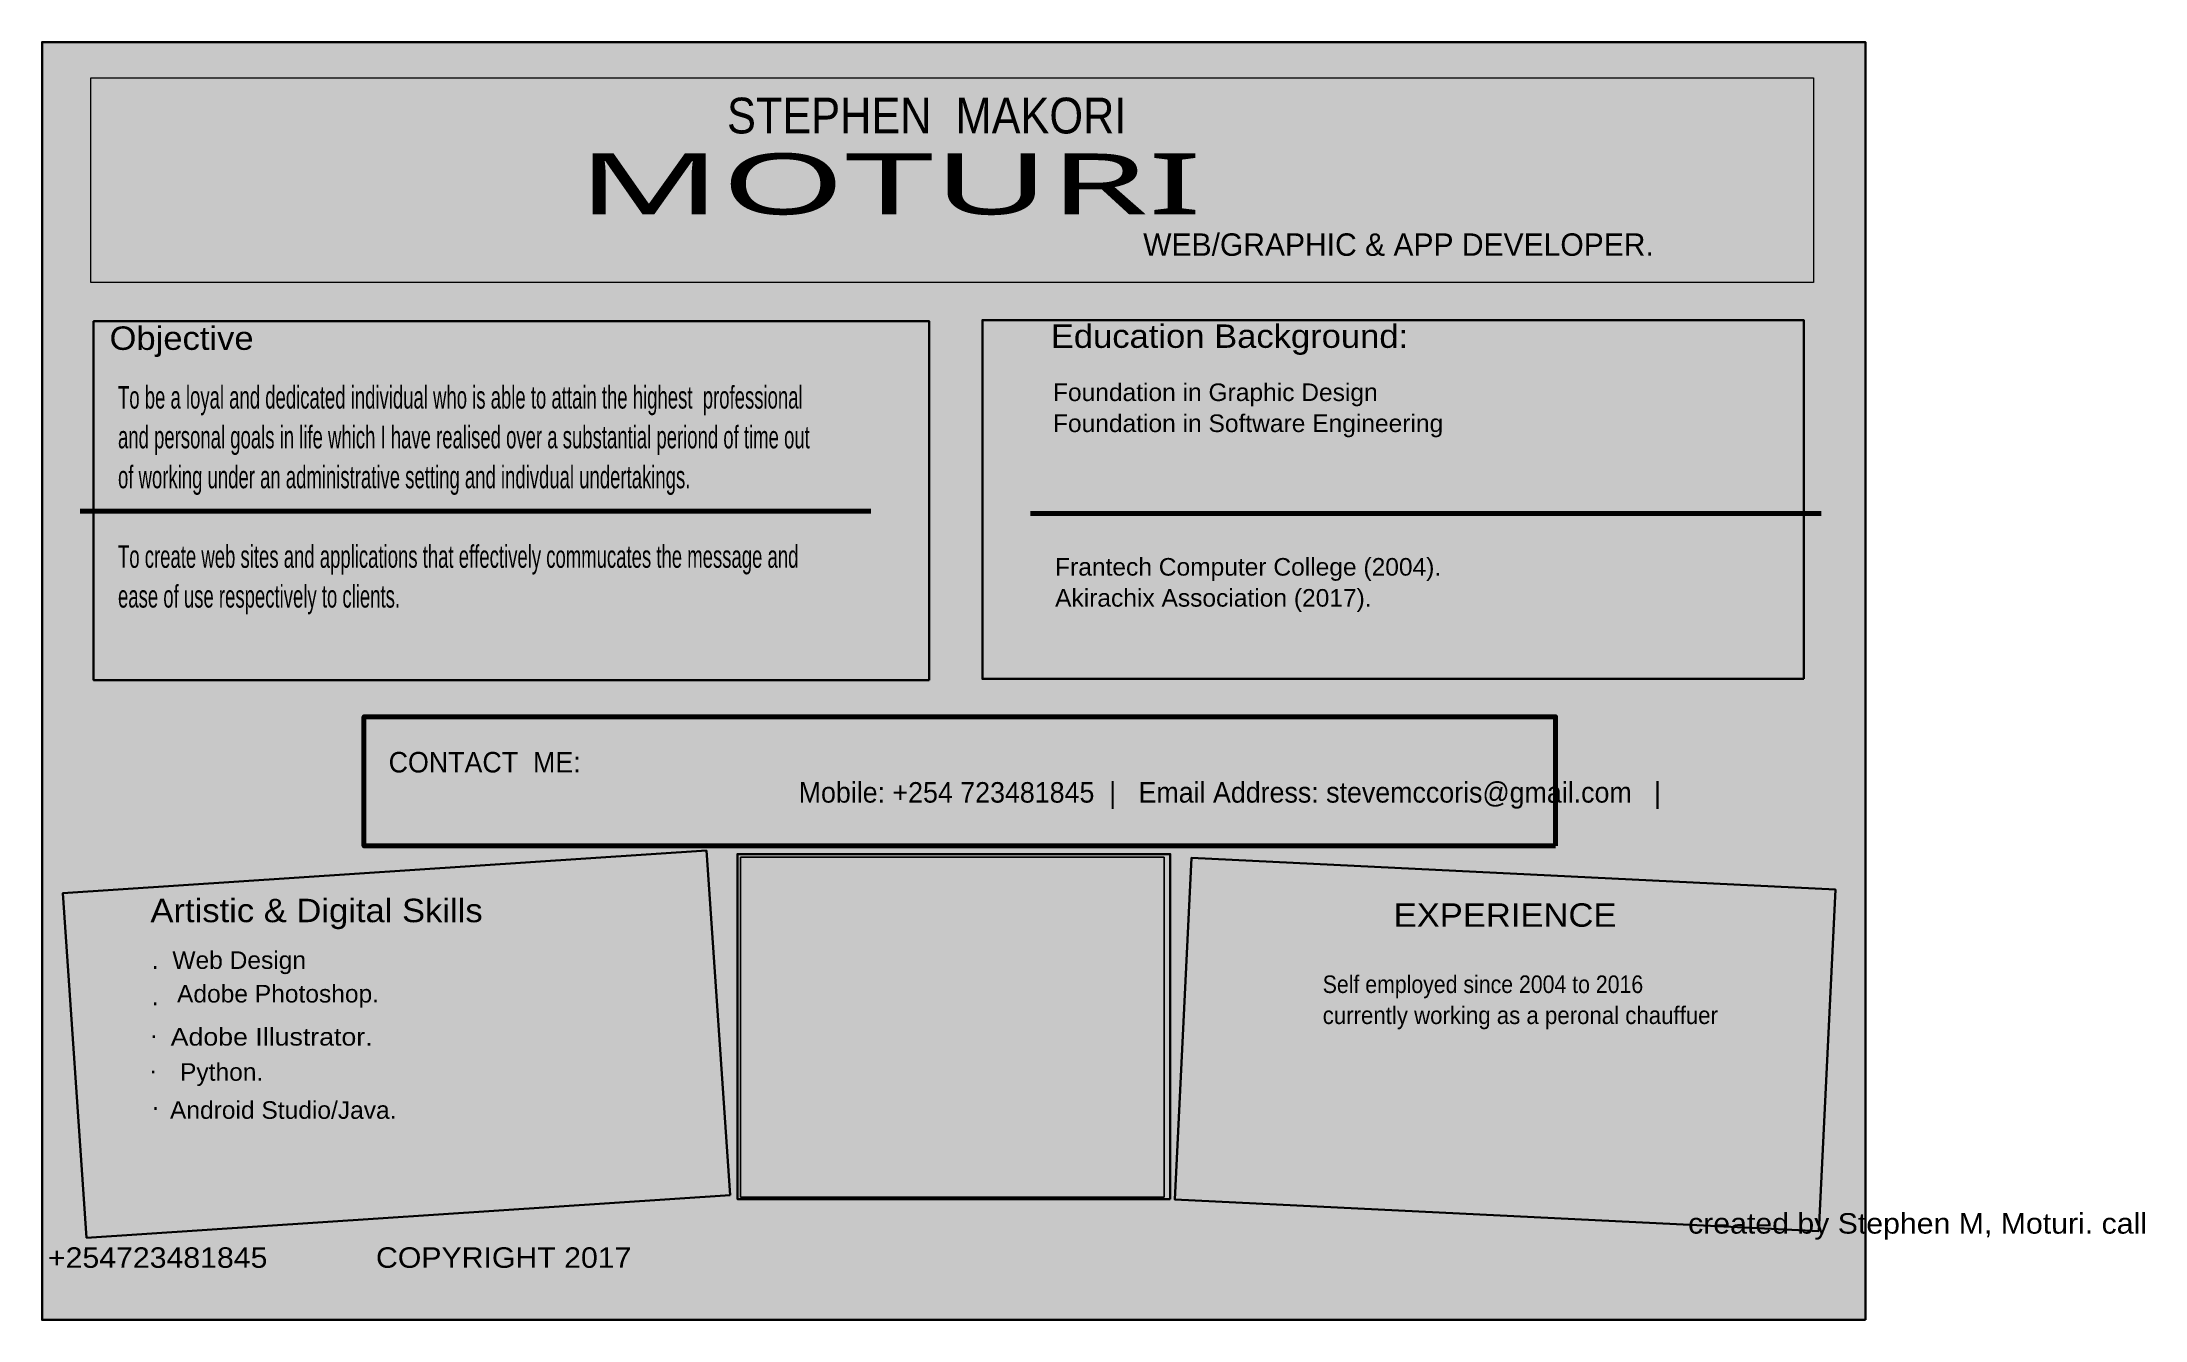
# Model space of a CAD drawing. Header units: inches. Extents: x 6 to 1471, y 4 to 894.
import ezdxf

# ---------------------------------------------------------------- set-up
doc = ezdxf.new("R2010")
doc.units = ezdxf.units.IN
doc.header["$MEASUREMENT"] = 0
doc.layers.add('Layer 1', color=7, linetype='Continuous')
picture_1 = doc.add_image_def('image1.png', size_in_pixel=(1152, 2048))

msp = doc.modelspace()

# ---------------------------------------------------------------- hatches: boundary and pattern name
at = {"layer": 'Layer 1', "true_color": 0x05001f}
h = msp.add_hatch(color=178, dxfattribs=at)
h.dxf.hatch_style = 2
h.paths.add_polyline_path([(1276.5, 3.5), (6.5, 3.5), (6.5, 893.5), (1276.5, 893.5)])
at = {"layer": 'Layer 1', "true_color": 0xae9ac5}
h = msp.add_hatch(color=253, dxfattribs=at)
h.dxf.hatch_style = 2
h.paths.add_polyline_path([(1240.4, 726), (40.4, 726), (40.4, 868.5), (1240.4, 868.5)])
at = {"layer": 'Layer 1', "true_color": 0xcbbfdf}
h = msp.add_hatch(color=254, dxfattribs=at)
h.dxf.hatch_style = 2
h.paths.add_polyline_path([(624.4, 449.1), (42.4, 449.1), (42.4, 699.1), (624.4, 699.1)])
h = msp.add_hatch(color=254, dxfattribs=at)
h.dxf.hatch_style = 2
h.paths.add_polyline_path([(1233.5, 449.9), (661.5, 449.9), (661.5, 699.9), (1233.5, 699.9)])
at = {"layer": 'Layer 1', "true_color": 0xeae2f9}
h = msp.add_hatch(color=7, dxfattribs=at)
h.dxf.hatch_style = 2
h.paths.add_polyline_path([(1060.7, 333.6), (230.7, 333.6), (230.7, 423.6), (1060.7, 423.6)])
at = {"layer": 'Layer 1', "true_color": 0xcbbfdf}
h = msp.add_hatch(color=254, dxfattribs=at)
h.dxf.hatch_style = 2
h.paths.add_polyline_path([(485.7, 90.5), (37.5, 60.8), (20.9, 300.7), (469.2, 330.4)])
at = {"layer": 'Layer 1', "true_color": 0xb19fcf}
h = msp.add_hatch(color=253, dxfattribs=at)
h.dxf.hatch_style = 2
h.paths.add_polyline_path([(1244.1, 65.3), (795.6, 87.3), (807.1, 325.3), (1255.6, 303.2)])

# ---------------------------------------------------------------- linework, layer by layer
at = {"layer": 'Layer 1', "color": 7, "lineweight": 35, "true_color": 0xffffff}
for points in [[(1276.5, 3.5), (6.5, 3.5), (6.5, 893.5), (1276.5, 893.5), (1276.5, 3.5)], [(624.4, 449.1), (42.4, 449.1), (42.4, 699.1), (624.4, 699.1), (624.4, 449.1)], [(1233.5, 449.9), (661.5, 449.9), (661.5, 699.9), (1233.5, 699.9), (1233.5, 449.9)], [(485.7, 90.5), (37.5, 60.8), (20.9, 300.7), (469.2, 330.4), (485.7, 90.5)], [(792.3, 87.7), (490.8, 87.7), (490.8, 328), (792.3, 328), (792.3, 87.7)], [(1244.1, 65.3), (795.6, 87.3), (807.1, 325.3), (1255.6, 303.2), (1244.1, 65.3)]]:
    msp.add_lwpolyline(points, dxfattribs=at)
at = {"layer": 'Layer 1', "lineweight": 0}
msp.add_lwpolyline([(1240.4, 726), (40.4, 726), (40.4, 868.5), (1240.4, 868.5), (1240.4, 726)], dxfattribs=at)
at = {"layer": 'Layer 1', "color": 7, "lineweight": 70, "true_color": 0xffffff}
for points in [[(33, 566.7), (583.7, 566.7)], [(694.9, 565.1), (1245.6, 565.1)]]:
    msp.add_lwpolyline(points, dxfattribs=at)
at = {"layer": 'Layer 1', "color": 7, "lineweight": 211, "true_color": 0xffffff}
msp.add_lwpolyline([(1060.7, 333.6), (230.7, 333.6), (230.7, 423.6), (1060.7, 423.6), (1060.7, 333.6)], dxfattribs=at)

# ---------------------------------------------------------------- texts
at = {"layer": 'Layer 1', "color": 196, "true_color": 0x30007f, "insert": (483.6, 829.5), "char_height": 24.915, "attachment_point": 7}
msp.add_mtext('\\fLithos Pro|b0|i0|c0|p34;\\W0.90513;STEPHEN  MAKORI', dxfattribs=at)
at = {"layer": 'Layer 1', "color": 20, "true_color": 0xff4000, "insert": (379.2, 772.9), "char_height": 42.408, "attachment_point": 7}
msp.add_mtext('\\fGadugi|b0|i0|c0|p34;\\W2.00151;MOTURI', dxfattribs=at)
at = {"layer": 'Layer 1', "color": 7, "true_color": 0xffffff, "attachment_point": 7}
for s, insert, char_height in [('\\fLithos Pro|b0|i0|c0|p34;\\W1;^I^I^I^I^I^IWEB/GRAPHIC & APP DEVELOPER.', (398.1, 744.4), 15.64), ('\\fMicrosoft Sans Serif|b0|i0|c0|p34;\\W0.588135;To be a loyal and dedicated individual who is able to attain the highest  professional', (59.4, 633.5), 15.701), ('\\fMicrosoft Sans Serif|b0|i0|c0|p34;\\W1;Foundation in Graphic Design', (710.6, 639.8), 12.24), ('\\fMicrosoft Sans Serif|b0|i0|c0|p34;\\W1;Foundation in Software Engineering', (710.6, 618.2), 12.24), ('\\fMicrosoft Sans Serif|b0|i0|c0|p34;\\W0.588135;and personal goals in life which I have realised over a substantial periond of time out ', (59.4, 605.8), 15.701), ('\\fMicrosoft Sans Serif|b0|i0|c0|p34;\\W0.588135;of working under an administrative setting and indivdual undertakings.', (59.4, 578), 15.701), ('\\fMicrosoft Sans Serif|b0|i0|c0|p34;\\W0.588135;To create web sites and applications that effectively commucates the message and ', (59.4, 522.6), 15.701), ('\\fMicrosoft Sans Serif|b0|i0|c0|p34;\\W1;Frantech Computer College (2004).', (712.1, 518.2), 12.24), ('\\fMicrosoft Sans Serif|b0|i0|c0|p34;\\W0.588135;ease of use respectively to clients.', (59.4, 494.9), 15.701), ('\\fMicrosoft Sans Serif|b0|i0|c0|p34;\\W1;Akirachix Association (2017).', (712.1, 496.6), 12.24), ('\\fGabriola|b0|i0|c0|p34;\\W1.10303;Artistic & Digital Skills ', (82, 275.6), 16.32), ('\\fMicrosoft Sans Serif|b0|i0|c0|p34;\\W1;.  Web Design ', (83, 244.3), 12.24), ('\\fMicrosoft Sans Serif|b0|i0|c0|p34;\\W1;  Adobe Photoshop.', (91, 220.9), 12.24), ('\\fLithos Pro|b0|i0|c0|p34;\\W0.90513;Self employed since 2004 to 2016', (898.5, 227.5), 12.24), ('\\fMicrosoft Sans Serif|b0|i0|c0|p34;\\W1;.', (83, 222.7), 12.24), ('\\fMicrosoft Sans Serif|b0|i0|c0|p34;\\W0.90513;currently working as a peronal chauffuer', (898.5, 205.9), 12.24), ('\\fMicrosoft Sans Serif|b0|i0|c0|p34;\\W1.08818;Adobe Illustrator.', (96.1, 194.4), 12.24), ('\\fMicrosoft Sans Serif|b0|i0|c0|p34;\\W1;.', (82, 199.8), 12.24), ('\\fMicrosoft Sans Serif|b0|i0|c0|p34;\\W1;  ', (91, 199.3), 12.24), ('\\fMicrosoft Sans Serif|b0|i0|c0|p34;\\W1;.', (81.6, 175.3), 12.24), ('\\fMicrosoft Sans Serif|b0|i0|c0|p34;\\W1;Python.', (102.6, 166.4), 12.24), ('\\fMicrosoft Sans Serif|b0|i0|c0|p34;\\W1;.', (83.1, 149.8), 12.24), ('\\fMicrosoft Sans Serif|b0|i0|c0|p34;\\W1;Android Studio/Java.', (95.6, 143.4), 12.24)]:
    msp.add_mtext(s, dxfattribs=dict(at, insert=insert, char_height=char_height))
at = {"layer": 'Layer 1', "color": 1, "true_color": 0xff0000, "attachment_point": 7}
for s, insert, char_height in [('\\fGabriola|b0|i0|c0|p34;\\W1.10303;Objective', (53.5, 674.2), 16.32), ('\\fGabriola|b0|i0|c0|p34;\\W1.10303;Education Background:', (709.1, 675.6), 16.32), ('\\fMicrosoft Sans Serif|b0|i0|c0|p34;\\W0.935492;CONTACT  ME:\\C179;\\c6558747; ', (247.9, 384.6), 14.28), ('\\fGabriola|b0|i0|c0|p34;\\W1.10303;EXPERIENCE', (947.9, 277.1), 16.32)]:
    msp.add_mtext(s, dxfattribs=dict(at, insert=insert, char_height=char_height))
at = {"layer": 'Layer 1', "color": 179, "true_color": 0x1b1464, "insert": (247.9, 359.4), "char_height": 14.28, "attachment_point": 7}
msp.add_mtext('\\fMicrosoft Sans Serif|b0|i0|c0|p34;\\W0.935492;^I^I^I ^I^IMobile: +254 723481845  |   Email Address: stevemccoris@gmail.com   | ', dxfattribs=at)
at = {"layer": 'Layer 1', "color": 190, "true_color": 0x7d1fff, "insert": (10.6, 39.6), "char_height": 14.28, "attachment_point": 7}
msp.add_mtext('\\fGabriola|b0|i0|c0|p34;\\W1.10303;^I^I^I^I^I^I^I^I^I^I^I^I^I^I^I^I^I^I^I^Icreated by Stephen M, Moturi. call +254723481845     ^ICOPYRIGHT 2017', dxfattribs=at)

# ---------------------------------------------------------------- pictures from other files: only their frames are drawn
at = {"layer": 'Layer 1'}
image = msp.add_image(picture_1, insert=(493, 88.9), size_in_units=(295.1, 237), dxfattribs=at)

doc.saveas('drawing.dxf')
